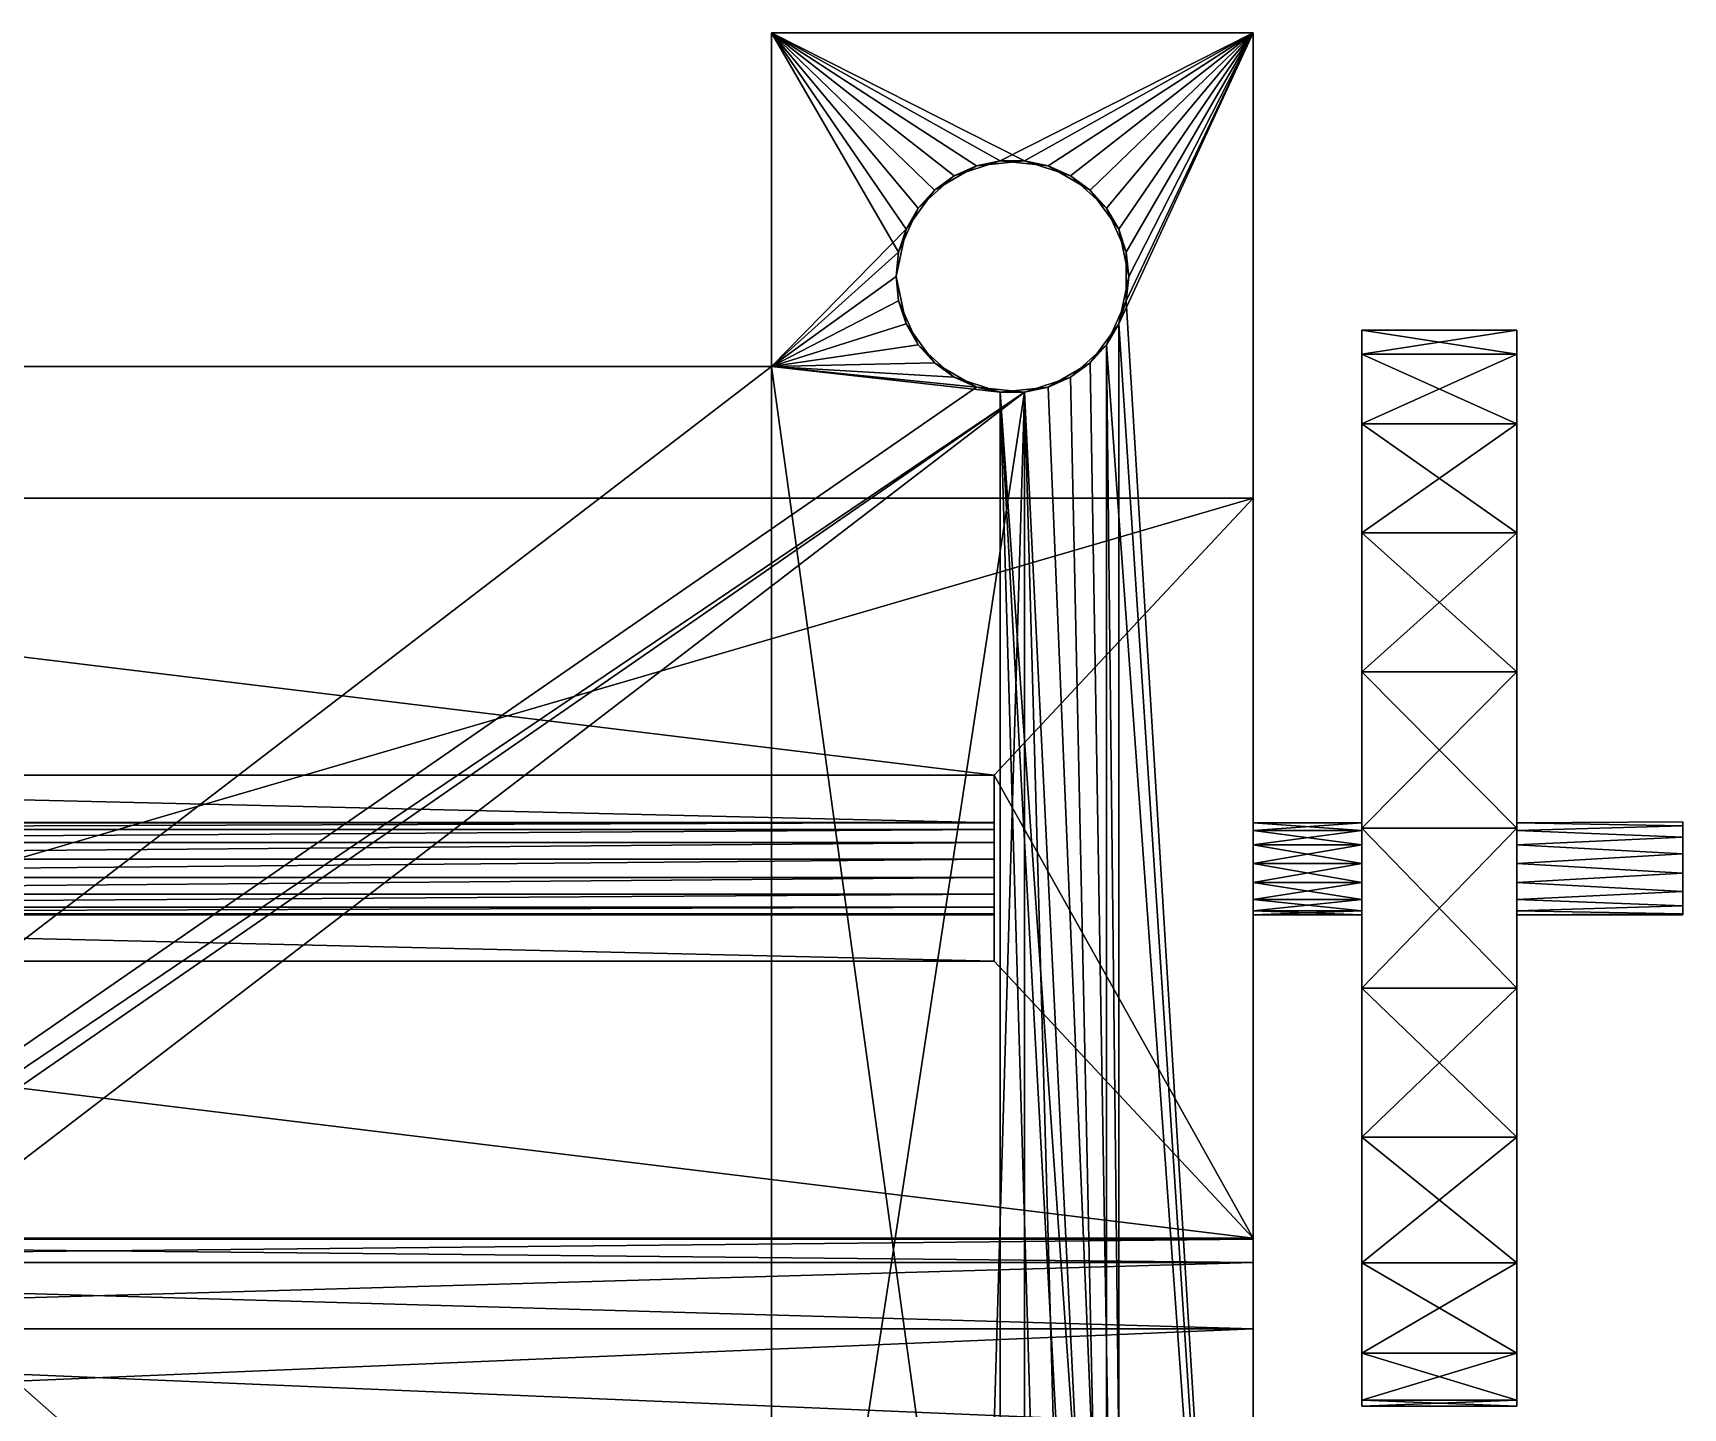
# Model space of a CAD drawing. Header units: metres. Extents: x -25 to -3.7, y -19.4 to -4.3.
# Drawn here: x -14.37 to -3.73, y -13.17 to -4.3 of the extents above; entities that cross this region are included whole.
import ezdxf

# ---------------------------------------------------------------- set-up
doc = ezdxf.new("R2010")
doc.units = ezdxf.units.M

msp = doc.modelspace()

# ---------------------------------------------------------------- linework, layer by layer
at = {"layer": 'microlinearservo', "color": 164}
for points in [[(-9.605, -6.45444, 1.58), (-8.78611, -5.71851, 1.58), (-9.605, -4.30444, 1.58)], [(-9.605, -4.30444, 1.58), (-8.78611, -5.71851, 1.58), (-8.65926, -5.43361, 1.58)], [(-8.4275, -5.22493, 1.58), (-9.605, -4.30444, 1.58), (-8.65926, -5.43361, 1.58)], [(-8.4275, -5.22493, 1.58), (-8.1309, -5.12855, 1.58), (-9.605, -4.30444, 1.58)], [(-9.605, -4.30444, 1.58), (-8.1309, -5.12855, 1.58), (-6.5, -4.30444, 1.58)], [(-9.605, -4.30444), (-8.73766, -5.56939), (-9.605, -6.45444)], [(-9.605, -4.30444), (-8.55435, -5.31709), (-8.73766, -5.56939)], [(-9.605, -4.30444), (-8.28426, -5.16115), (-8.55435, -5.31709)], [(-9.605, -4.30444), (-7.9741, -5.12855), (-8.28426, -5.16115)], [(-9.605, -4.30444), (-6.5, -4.30444), (-7.9741, -5.12855)], [(-9.605, -4.30444), (-9.605, -6.45444), (-9.605, -4.30444, 1.58)], [(-9.605, -4.30444, 1.58), (-9.605, -6.45444), (-9.605, -6.45444, 1.58)], [(-9.605, -4.30444, 1.58), (-6.5, -4.30444, 1.58), (-9.605, -4.30444)], [(-9.605, -4.30444), (-6.5, -4.30444, 1.58), (-6.5, -4.30444)], [(-6.5, -4.30444, 1.58), (-8.1309, -5.12855, 1.58), (-7.82074, -5.16115, 1.58)], [(-7.9741, -5.12855), (-6.5, -4.30444), (-7.6775, -5.22493)], [(-7.55065, -5.31709, 1.58), (-6.5, -4.30444, 1.58), (-7.82074, -5.16115, 1.58)], [(-7.6775, -5.22493), (-6.5, -4.30444), (-7.44574, -5.43361)], [(-7.55065, -5.31709, 1.58), (-7.36734, -5.56939, 1.58), (-6.5, -4.30444, 1.58)], [(-7.44574, -5.43361), (-6.5, -4.30444), (-7.31889, -5.71851)], [(-7.36734, -5.56939, 1.58), (-7.3025, -5.87444, 1.58), (-6.5, -4.30444, 1.58)], [(-7.36734, -6.1795, 1.58), (-6.5, -19.4444, 1.58), (-6.5, -4.30444, 1.58)], [(-7.3025, -5.87444, 1.58), (-7.36734, -6.1795, 1.58), (-6.5, -4.30444, 1.58)], [(-7.31889, -5.71851), (-6.5, -4.30444), (-7.31889, -6.03038)], [(-7.31889, -6.03038), (-6.5, -4.30444), (-6.5, -19.4444)], [(-6.5, -4.30444, 1.58), (-6.5, -19.4444, 1.58), (-6.5, -4.30444)], [(-6.5, -4.30444), (-6.5, -19.4444, 1.58), (-6.5, -19.4444)], [(-8.4275, -5.22493, 1.58), (-8.55435, -5.31709), (-8.28426, -5.16115)], [(-8.1309, -5.12855, 1.58), (-8.4275, -5.22493, 1.58), (-8.28426, -5.16115)], [(-8.1309, -5.12855, 1.58), (-8.28426, -5.16115), (-7.9741, -5.12855)], [(-7.82074, -5.16115, 1.58), (-8.1309, -5.12855, 1.58), (-7.9741, -5.12855)], [(-7.82074, -5.16115, 1.58), (-7.9741, -5.12855), (-7.6775, -5.22493)], [(-7.55065, -5.31709, 1.58), (-7.82074, -5.16115, 1.58), (-7.6775, -5.22493)], [(-8.73766, -5.56939), (-8.55435, -5.31709), (-8.65926, -5.43361, 1.58)], [(-8.65926, -5.43361, 1.58), (-8.55435, -5.31709), (-8.4275, -5.22493, 1.58)], [(-7.55065, -5.31709, 1.58), (-7.6775, -5.22493), (-7.44574, -5.43361)], [(-7.36734, -5.56939, 1.58), (-7.55065, -5.31709, 1.58), (-7.44574, -5.43361)], [(-8.73766, -5.56939), (-8.65926, -5.43361, 1.58), (-8.78611, -5.71851, 1.58)], [(-7.36734, -5.56939, 1.58), (-7.44574, -5.43361), (-7.31889, -5.71851)], [(-8.73766, -5.56939), (-8.8025, -5.87444), (-9.605, -6.45444)], [(-8.73766, -5.56939), (-8.78611, -5.71851, 1.58), (-8.8025, -5.87444)], [(-7.3025, -5.87444, 1.58), (-7.36734, -5.56939, 1.58), (-7.31889, -5.71851)], [(-8.8025, -5.87444, 1.58), (-8.78611, -5.71851, 1.58), (-9.605, -6.45444, 1.58)], [(-8.78611, -5.71851, 1.58), (-8.8025, -5.87444, 1.58), (-8.8025, -5.87444)], [(-7.3025, -5.87444, 1.58), (-7.31889, -5.71851), (-7.31889, -6.03038)], [(-8.8025, -5.87444, 1.58), (-9.605, -6.45444, 1.58), (-8.78611, -6.03038, 1.58)], [(-8.73766, -6.1795), (-9.605, -6.45444), (-8.8025, -5.87444)], [(-8.78611, -6.03038, 1.58), (-8.73766, -6.1795), (-8.8025, -5.87444)], [(-8.8025, -5.87444, 1.58), (-8.78611, -6.03038, 1.58), (-8.8025, -5.87444)], [(-7.36734, -6.1795, 1.58), (-7.3025, -5.87444, 1.58), (-7.31889, -6.03038)], [(-9.605, -6.45444, 1.58), (-8.65926, -6.31528, 1.58), (-8.78611, -6.03038, 1.58)], [(-8.78611, -6.03038, 1.58), (-8.65926, -6.31528, 1.58), (-8.73766, -6.1795)], [(-7.44574, -6.31528), (-7.31889, -6.03038), (-6.5, -19.4444)], [(-7.36734, -6.1795, 1.58), (-7.31889, -6.03038), (-7.44574, -6.31528)], [(-8.55435, -6.4318), (-9.605, -6.45444), (-8.73766, -6.1795)], [(-8.65926, -6.31528, 1.58), (-8.55435, -6.4318), (-8.73766, -6.1795)], [(-7.55065, -6.4318, 1.58), (-7.36734, -17.5694, 1.58), (-7.36734, -6.1795, 1.58)], [(-7.55065, -6.4318, 1.58), (-7.36734, -6.1795, 1.58), (-7.44574, -6.31528)], [(-7.36734, -17.5694, 1.58), (-6.5, -19.4444, 1.58), (-7.36734, -6.1795, 1.58)], [(-8.4275, -6.52396, 1.58), (-8.65926, -6.31528, 1.58), (-9.605, -6.45444, 1.58)], [(-8.65926, -6.31528, 1.58), (-8.4275, -6.52396, 1.58), (-8.55435, -6.4318)], [(-7.44574, -17.4336), (-7.6775, -6.52396), (-7.44574, -6.31528)], [(-7.55065, -6.4318, 1.58), (-7.44574, -6.31528), (-7.6775, -6.52396)], [(-7.44574, -6.31528), (-6.5, -19.4444), (-7.31889, -17.7185)], [(-7.44574, -17.4336), (-7.44574, -6.31528), (-7.31889, -17.7185)], [(-8.28426, -6.58774), (-23.5259, -17.1286), (-9.605, -6.45444)], [(-9.605, -6.45444), (-23.5259, -17.1286), (-21.895, -6.45444)], [(-9.605, -6.45444, 1.58), (-21.895, -6.45444, 1.58), (-9.605, -17.2944, 1.58)], [(-9.605, -17.2944, 1.58), (-21.895, -6.45444, 1.58), (-21.895, -17.2944, 1.58)], [(-9.605, -6.45444), (-21.895, -6.45444), (-9.605, -6.45444, 1.58)], [(-9.605, -6.45444, 1.58), (-21.895, -6.45444), (-21.895, -6.45444, 1.58)], [(-8.55435, -6.4318), (-8.28426, -6.58774), (-9.605, -6.45444)], [(-8.4275, -6.52396, 1.58), (-9.605, -6.45444, 1.58), (-8.1309, -6.62034, 1.58)], [(-8.1309, -17.1286, 1.58), (-9.605, -6.45444, 1.58), (-9.605, -17.2944, 1.58)], [(-8.1309, -17.1286, 1.58), (-8.1309, -6.62034, 1.58), (-9.605, -6.45444, 1.58)], [(-8.4275, -6.52396, 1.58), (-8.28426, -6.58774), (-8.55435, -6.4318)], [(-7.55065, -6.4318, 1.58), (-7.82074, -6.58774, 1.58), (-7.36734, -17.5694, 1.58)], [(-7.82074, -6.58774, 1.58), (-7.55065, -6.4318, 1.58), (-7.6775, -6.52396)], [(-8.28426, -6.58774), (-7.9741, -6.62034), (-23.5259, -17.1286)], [(-8.4275, -6.52396, 1.58), (-8.1309, -6.62034, 1.58), (-8.28426, -6.58774)], [(-8.1309, -6.62034, 1.58), (-7.9741, -6.62034), (-8.28426, -6.58774)], [(-7.36734, -17.5694, 1.58), (-7.82074, -6.58774, 1.58), (-8.1309, -6.62034, 1.58)], [(-8.1309, -6.62034, 1.58), (-7.82074, -6.58774, 1.58), (-7.9741, -6.62034)], [(-7.44574, -17.4336), (-7.9741, -6.62034), (-7.6775, -6.52396)], [(-7.82074, -6.58774, 1.58), (-7.6775, -6.52396), (-7.9741, -6.62034)], [(-7.9741, -6.62034), (-23.2157, -17.1612), (-23.5259, -17.1286)], [(-7.9741, -6.62034), (-21.895, -17.2944), (-23.2157, -17.1612)], [(-9.605, -17.2944), (-21.895, -17.2944), (-7.9741, -6.62034)], [(-8.28426, -17.1612), (-9.605, -17.2944), (-7.9741, -6.62034)], [(-8.28426, -17.1612), (-7.9741, -6.62034), (-7.9741, -17.1286)], [(-7.55065, -17.3171, 1.58), (-8.1309, -6.62034, 1.58), (-7.82074, -17.1612, 1.58)], [(-7.55065, -17.3171, 1.58), (-7.36734, -17.5694, 1.58), (-8.1309, -6.62034, 1.58)], [(-8.1309, -17.1286, 1.58), (-7.82074, -17.1612, 1.58), (-8.1309, -6.62034, 1.58)], [(-7.44574, -17.4336), (-7.6775, -17.2249), (-7.9741, -6.62034)], [(-7.9741, -6.62034), (-7.6775, -17.2249), (-7.9741, -17.1286)]]:
    msp.add_3dface(points, dxfattribs=at)
at = {"layer": 'microlinearservo', "color": 251}
for points in [[(-5.8, -6.3746, 4.38491), (-4.8, -6.3746, 4.38491), (-4.8, -6.22048, 3.36241)], [(-5.8, -6.22048, 3.36241), (-4.8, -6.22048, 3.36241), (-4.8, -6.3746, 2.33992)], [(-5.8, -6.22048, 3.36241), (-5.8, -6.3746, 4.38491), (-4.8, -6.22048, 3.36241)], [(-5.8, -6.3746, 2.33992), (-5.8, -6.22048, 3.36241), (-4.8, -6.3746, 2.33992)], [(-5.8, -6.22048, 3.36241), (-5.8, -9.396, 3.30004), (-5.8, -9.396, 3.42479)], [(-5.8, -6.22048, 3.36241), (-5.8, -6.3746, 2.33992), (-5.8, -9.396, 3.30004)], [(-5.8, -6.3746, 4.38491), (-5.8, -6.22048, 3.36241), (-5.8, -9.396, 3.42479)], [(-4.8, -9.396, 3.30004), (-4.8, -6.3746, 2.33992), (-4.8, -6.22048, 3.36241)], [(-4.8, -9.396, 3.42479), (-4.8, -6.22048, 3.36241), (-4.8, -6.3746, 4.38491)], [(-4.8, -9.396, 3.42479), (-4.8, -9.396, 3.30004), (-4.8, -6.22048, 3.36241)], [(-5.8, -6.82325, 5.31655), (-4.8, -6.82325, 5.31655), (-4.8, -6.3746, 4.38491)], [(-5.8, -6.3746, 2.33992), (-4.8, -6.3746, 2.33992), (-4.8, -6.82325, 1.40828)], [(-5.8, -6.3746, 4.38491), (-5.8, -6.82325, 5.31655), (-4.8, -6.3746, 4.38491)], [(-5.8, -6.82325, 1.40828), (-5.8, -6.3746, 2.33992), (-4.8, -6.82325, 1.40828)], [(-5.8, -6.82325, 1.40828), (-5.8, -9.44674, 3.18608), (-5.8, -6.3746, 2.33992)], [(-5.8, -6.3746, 2.33992), (-5.8, -9.44674, 3.18608), (-5.8, -9.396, 3.30004)], [(-5.8, -6.3746, 4.38491), (-5.8, -9.396, 3.42479), (-5.8, -9.44674, 3.53875)], [(-5.8, -6.82325, 5.31655), (-5.8, -6.3746, 4.38491), (-5.8, -9.44674, 3.53875)], [(-4.8, -9.44674, 3.18608), (-4.8, -6.82325, 1.40828), (-4.8, -6.3746, 2.33992)], [(-4.8, -9.44674, 3.53875), (-4.8, -6.3746, 4.38491), (-4.8, -6.82325, 5.31655)], [(-4.8, -9.44674, 3.53875), (-4.8, -9.396, 3.42479), (-4.8, -6.3746, 4.38491)], [(-4.8, -9.396, 3.30004), (-4.8, -9.44674, 3.18608), (-4.8, -6.3746, 2.33992)], [(-5.8, -7.52658, 6.07456), (-4.8, -7.52658, 6.07456), (-4.8, -6.82325, 5.31655)], [(-5.8, -6.82325, 1.40828), (-4.8, -6.82325, 1.40828), (-4.8, -7.52658, 0.65027)], [(-5.8, -6.82325, 5.31655), (-5.8, -7.52658, 6.07456), (-4.8, -6.82325, 5.31655)], [(-5.8, -7.52658, 0.65027), (-5.8, -6.82325, 1.40828), (-4.8, -7.52658, 0.65027)], [(-5.8, -7.52658, 0.65027), (-5.8, -9.53944, 3.10261), (-5.8, -6.82325, 1.40828)], [(-5.8, -9.53944, 3.10261), (-5.8, -9.44674, 3.18608), (-5.8, -6.82325, 1.40828)], [(-5.8, -6.82325, 5.31655), (-5.8, -9.44674, 3.53875), (-5.8, -9.53944, 3.62222)], [(-5.8, -7.52658, 6.07456), (-5.8, -6.82325, 5.31655), (-5.8, -9.53944, 3.62222)], [(-4.8, -9.53944, 3.10261), (-4.8, -7.52658, 0.65027), (-4.8, -6.82325, 1.40828)], [(-4.8, -9.53944, 3.62222), (-4.8, -6.82325, 5.31655), (-4.8, -7.52658, 6.07456)], [(-4.8, -9.53944, 3.62222), (-4.8, -9.44674, 3.53875), (-4.8, -6.82325, 5.31655)], [(-4.8, -9.44674, 3.18608), (-4.8, -9.53944, 3.10261), (-4.8, -6.82325, 1.40828)], [(-22.84, -7.30444, 6.08), (-6.5, -7.30444, 6.08), (-22.84, -7.30444, 1.58)], [(-22.84, -7.30444, 1.58), (-6.5, -7.30444, 6.08), (-6.5, -7.30444, 1.58)], [(-22.84, -7.30444, 6.08), (-21.17, -9.08944, 6.08), (-8.17, -9.08944, 6.08)], [(-6.5, -7.30444, 6.08), (-22.84, -7.30444, 6.08), (-8.17, -9.08944, 6.08)], [(-6.5, -12.0744, 1.58), (-22.84, -12.0744, 1.58), (-6.5, -7.30444, 1.58)], [(-6.5, -7.30444, 1.58), (-22.84, -12.0744, 1.58), (-22.84, -7.30444, 1.58)], [(-6.5, -12.0744, 6.08), (-6.5, -7.30444, 6.08), (-8.17, -9.08944, 6.08)], [(-6.5, -7.30444, 6.08), (-6.5, -9.65809, 3.66077), (-6.5, -9.53944, 3.62222)], [(-6.5, -9.44674, 3.53875), (-6.5, -7.30444, 6.08), (-6.5, -9.53944, 3.62222)], [(-6.5, -9.44674, 3.53875), (-6.5, -9.396, 3.42479), (-6.5, -7.30444, 6.08)], [(-6.5, -7.30444, 6.08), (-6.5, -9.396, 3.42479), (-6.5, -7.30444, 1.58)], [(-6.5, -7.30444, 1.58), (-6.5, -9.396, 3.42479), (-6.5, -9.396, 3.30004)], [(-6.5, -9.44674, 3.18608), (-6.5, -7.30444, 1.58), (-6.5, -9.396, 3.30004)], [(-6.5, -9.44674, 3.18608), (-6.5, -9.53944, 3.10261), (-6.5, -7.30444, 1.58)], [(-6.5, -7.30444, 1.58), (-6.5, -9.53944, 3.10261), (-6.5, -9.65809, 3.06406)], [(-6.5, -12.0744, 1.58), (-6.5, -7.30444, 1.58), (-6.5, -9.65809, 3.06406)], [(-6.5, -7.30444, 6.08), (-6.5, -12.0744, 6.08), (-6.5, -9.65809, 3.66077)], [(-5.8, -8.42209, 6.59158), (-4.8, -8.42209, 6.59158), (-4.8, -7.52658, 6.07456)], [(-5.8, -7.52658, 0.65027), (-4.8, -7.52658, 0.65027), (-4.8, -8.42209, 0.13325)], [(-5.8, -7.52658, 6.07456), (-5.8, -8.42209, 6.59158), (-4.8, -7.52658, 6.07456)], [(-5.8, -8.42209, 0.13325), (-5.8, -7.52658, 0.65027), (-4.8, -8.42209, 0.13325)], [(-5.8, -7.52658, 0.65027), (-5.8, -8.42209, 0.13325), (-5.8, -9.53944, 3.10261)], [(-5.8, -7.52658, 6.07456), (-5.8, -9.53944, 3.62222), (-5.8, -8.42209, 6.59158)], [(-4.8, -8.42209, 0.13325), (-4.8, -7.52658, 0.65027), (-4.8, -9.53944, 3.10261)], [(-4.8, -8.42209, 6.59158), (-4.8, -9.53944, 3.62222), (-4.8, -7.52658, 6.07456)], [(-5.8, -9.43021, 6.82167), (-4.8, -9.43021, 6.82167), (-4.8, -8.42209, 6.59158)], [(-5.8, -8.42209, 0.13325), (-4.8, -8.42209, 0.13325), (-4.8, -9.43021, -0.09685)], [(-5.8, -8.42209, 6.59158), (-5.8, -9.43021, 6.82167), (-4.8, -8.42209, 6.59158)], [(-5.8, -9.43021, -0.09685), (-5.8, -8.42209, 0.13325), (-4.8, -9.43021, -0.09685)], [(-5.8, -9.43021, -0.09685), (-5.8, -9.65809, 3.06406), (-5.8, -8.42209, 0.13325)], [(-5.8, -8.42209, 0.13325), (-5.8, -9.65809, 3.06406), (-5.8, -9.53944, 3.10261)], [(-5.8, -9.53944, 3.62222), (-5.8, -9.65809, 3.66077), (-5.8, -8.42209, 6.59158)], [(-5.8, -8.42209, 6.59158), (-5.8, -9.65809, 3.66077), (-5.8, -9.43021, 6.82167)], [(-4.8, -8.42209, 0.13325), (-4.8, -9.65809, 3.06406), (-4.8, -9.43021, -0.09685)], [(-4.8, -8.42209, 0.13325), (-4.8, -9.53944, 3.10261), (-4.8, -9.65809, 3.06406)], [(-4.8, -8.42209, 6.59158), (-4.8, -9.65809, 3.66077), (-4.8, -9.53944, 3.62222)], [(-4.8, -8.42209, 6.59158), (-4.8, -9.43021, 6.82167), (-4.8, -9.65809, 3.66077)], [(-21.17, -9.08944, 3.30222), (-8.17, -9.08944, 3.30222), (-21.17, -9.08944, 6.08)], [(-21.17, -9.08944, 6.08), (-8.17, -9.08944, 3.30222), (-8.17, -9.08944, 6.08)], [(-21.17, -9.39555, 3.30222), (-8.17, -9.39555, 3.30222), (-21.17, -9.08944, 3.30222)], [(-21.17, -9.08944, 3.30222), (-8.17, -9.39555, 3.30222), (-8.17, -9.08944, 3.30222)], [(-8.17, -10.2894, 6.08), (-6.5, -12.0744, 6.08), (-8.17, -9.08944, 6.08)], [(-8.17, -9.39555, 3.30222), (-8.17, -9.39495, 3.41965), (-8.17, -9.08944, 3.30222)], [(-8.17, -9.08944, 3.30222), (-8.17, -9.39495, 3.41965), (-8.17, -9.43948, 3.5283)], [(-8.17, -9.08944, 6.08), (-8.17, -9.43948, 3.5283), (-8.17, -9.5223, 3.61154)], [(-8.17, -9.63073, 3.65661), (-8.17, -9.08944, 6.08), (-8.17, -9.5223, 3.61154)], [(-8.17, -9.63073, 3.65661), (-8.17, -9.74816, 3.65661), (-8.17, -9.08944, 6.08)], [(-8.17, -9.08944, 6.08), (-8.17, -9.74816, 3.65661), (-8.17, -10.2894, 6.08)], [(-8.17, -9.08944, 6.08), (-8.17, -9.08944, 3.30222), (-8.17, -9.43948, 3.5283)], [(-21.17, -9.43948, 3.5283), (-8.17, -9.43948, 3.5283), (-8.17, -9.39495, 3.41965)], [(-21.17, -9.39495, 3.41965), (-8.17, -9.39495, 3.41965), (-8.17, -9.39555, 3.30222)], [(-21.17, -9.39555, 3.30222), (-21.17, -9.39495, 3.41965), (-8.17, -9.39555, 3.30222)], [(-21.17, -9.39495, 3.41965), (-21.17, -9.43948, 3.5283), (-8.17, -9.39495, 3.41965)], [(-21.17, -9.5223, 3.61154), (-8.17, -9.5223, 3.61154), (-8.17, -9.43948, 3.5283)], [(-21.17, -9.43948, 3.5283), (-21.17, -9.5223, 3.61154), (-8.17, -9.43948, 3.5283)], [(-5.8, -9.44674, 3.18608), (-6.5, -9.44674, 3.18608), (-6.5, -9.396, 3.30004)], [(-5.8, -9.396, 3.30004), (-6.5, -9.396, 3.30004), (-6.5, -9.396, 3.42479)], [(-5.8, -9.396, 3.42479), (-6.5, -9.396, 3.42479), (-6.5, -9.44674, 3.53875)], [(-5.8, -9.44674, 3.53875), (-5.8, -9.396, 3.42479), (-6.5, -9.44674, 3.53875)], [(-5.8, -9.396, 3.42479), (-5.8, -9.396, 3.30004), (-6.5, -9.396, 3.42479)], [(-5.8, -9.396, 3.30004), (-5.8, -9.44674, 3.18608), (-6.5, -9.396, 3.30004)], [(-5.8, -9.53944, 3.10261), (-6.5, -9.53944, 3.10261), (-6.5, -9.44674, 3.18608)], [(-5.8, -9.44674, 3.53875), (-6.5, -9.44674, 3.53875), (-6.5, -9.53944, 3.62222)], [(-5.8, -9.53944, 3.62222), (-5.8, -9.44674, 3.53875), (-6.5, -9.53944, 3.62222)], [(-5.8, -9.44674, 3.18608), (-5.8, -9.53944, 3.10261), (-6.5, -9.44674, 3.18608)], [(-5.8, -10.4614, 6.7444), (-4.8, -10.4614, 6.7444), (-4.8, -9.43021, 6.82167)], [(-5.8, -9.43021, -0.09685), (-4.8, -9.43021, -0.09685), (-4.8, -10.4614, -0.01957)], [(-5.8, -9.43021, 6.82167), (-5.8, -10.4614, 6.7444), (-4.8, -9.43021, 6.82167)], [(-5.8, -10.4614, -0.01957), (-5.8, -9.43021, -0.09685), (-4.8, -10.4614, -0.01957)], [(-5.8, -10.4614, -0.01957), (-5.8, -9.65809, 3.06406), (-5.8, -9.43021, -0.09685)], [(-5.8, -9.43021, 6.82167), (-5.8, -9.65809, 3.66077), (-5.8, -10.4614, 6.7444)], [(-4.8, -9.396, 3.42479), (-3.73, -9.41538, 3.48443), (-3.73, -9.38944, 3.36241)], [(-4.8, -9.396, 3.30004), (-3.73, -9.38944, 3.36241), (-3.73, -9.41538, 3.24039)], [(-4.8, -9.396, 3.30004), (-4.8, -9.396, 3.42479), (-3.73, -9.38944, 3.36241)], [(-4.8, -9.44674, 3.18608), (-4.8, -9.396, 3.30004), (-3.73, -9.41538, 3.24039)], [(-4.8, -9.396, 3.42479), (-4.8, -9.44674, 3.53875), (-3.73, -9.41538, 3.48443)], [(-4.8, -9.44674, 3.53875), (-3.73, -9.48871, 3.58536), (-3.73, -9.41538, 3.48443)], [(-4.8, -9.44674, 3.18608), (-3.73, -9.41538, 3.24039), (-3.73, -9.48871, 3.13947)], [(-4.8, -9.65809, 3.06406), (-4.8, -10.4614, -0.01957), (-4.8, -9.43021, -0.09685)], [(-4.8, -9.65809, 3.66077), (-4.8, -9.43021, 6.82167), (-4.8, -10.4614, 6.7444)], [(-4.8, -9.53944, 3.10261), (-4.8, -9.44674, 3.18608), (-3.73, -9.48871, 3.13947)], [(-4.8, -9.44674, 3.53875), (-4.8, -9.53944, 3.62222), (-3.73, -9.48871, 3.58536)], [(-3.73, -9.41538, 3.48443), (-3.73, -9.98289, 3.42479), (-3.73, -9.38944, 3.36241)], [(-3.73, -9.38944, 3.36241), (-3.73, -9.98289, 3.42479), (-3.73, -9.98944, 3.36241)], [(-3.73, -9.41538, 3.24039), (-3.73, -9.38944, 3.36241), (-3.73, -9.98944, 3.36241)], [(-3.73, -9.48871, 3.58536), (-3.73, -9.93215, 3.53875), (-3.73, -9.41538, 3.48443)], [(-3.73, -9.93215, 3.53875), (-3.73, -9.98289, 3.42479), (-3.73, -9.41538, 3.48443)], [(-3.73, -9.41538, 3.24039), (-3.73, -9.98944, 3.36241), (-3.73, -9.98289, 3.30004)], [(-3.73, -9.93215, 3.18608), (-3.73, -9.41538, 3.24039), (-3.73, -9.98289, 3.30004)], [(-3.73, -9.93215, 3.18608), (-3.73, -9.48871, 3.13947), (-3.73, -9.41538, 3.24039)], [(-21.17, -9.63073, 3.65661), (-8.17, -9.63073, 3.65661), (-8.17, -9.5223, 3.61154)], [(-21.17, -9.5223, 3.61154), (-21.17, -9.63073, 3.65661), (-8.17, -9.5223, 3.61154)], [(-5.8, -9.65809, 3.06406), (-6.5, -9.65809, 3.06406), (-6.5, -9.53944, 3.10261)], [(-5.8, -9.53944, 3.62222), (-6.5, -9.53944, 3.62222), (-6.5, -9.65809, 3.66077)], [(-5.8, -9.65809, 3.66077), (-5.8, -9.53944, 3.62222), (-6.5, -9.65809, 3.66077)], [(-5.8, -9.53944, 3.10261), (-5.8, -9.65809, 3.06406), (-6.5, -9.53944, 3.10261)], [(-4.8, -9.53944, 3.62222), (-3.73, -9.59674, 3.64773), (-3.73, -9.48871, 3.58536)], [(-4.8, -9.53944, 3.10261), (-3.73, -9.48871, 3.13947), (-3.73, -9.59674, 3.0771)], [(-4.8, -9.65809, 3.06406), (-4.8, -9.53944, 3.10261), (-3.73, -9.59674, 3.0771)], [(-4.8, -9.53944, 3.62222), (-4.8, -9.65809, 3.66077), (-3.73, -9.59674, 3.64773)], [(-3.73, -9.59674, 3.64773), (-3.73, -9.83944, 3.62222), (-3.73, -9.48871, 3.58536)], [(-3.73, -9.48871, 3.58536), (-3.73, -9.83944, 3.62222), (-3.73, -9.93215, 3.53875)], [(-3.73, -9.93215, 3.18608), (-3.73, -9.83944, 3.10261), (-3.73, -9.48871, 3.13947)], [(-3.73, -9.48871, 3.13947), (-3.73, -9.83944, 3.10261), (-3.73, -9.59674, 3.0771)], [(-21.17, -9.74816, 3.65661), (-8.17, -9.74816, 3.65661), (-8.17, -9.63073, 3.65661)], [(-21.17, -9.63073, 3.65661), (-21.17, -9.74816, 3.65661), (-8.17, -9.63073, 3.65661)], [(-6.5, -12.0744, 6.08), (-6.5, -9.78215, 3.64773), (-6.5, -9.65809, 3.66077)], [(-6.5, -12.0744, 1.58), (-6.5, -9.65809, 3.06406), (-6.5, -9.78215, 3.0771)], [(-5.8, -9.78215, 3.0771), (-6.5, -9.78215, 3.0771), (-6.5, -9.65809, 3.06406)], [(-5.8, -9.65809, 3.66077), (-6.5, -9.65809, 3.66077), (-6.5, -9.78215, 3.64773)], [(-5.8, -9.78215, 3.64773), (-5.8, -9.65809, 3.66077), (-6.5, -9.78215, 3.64773)], [(-5.8, -9.65809, 3.06406), (-5.8, -9.78215, 3.0771), (-6.5, -9.65809, 3.06406)], [(-5.8, -9.78215, 3.0771), (-5.8, -9.65809, 3.06406), (-5.8, -10.4614, -0.01957)], [(-5.8, -10.4614, 6.7444), (-5.8, -9.65809, 3.66077), (-5.8, -9.78215, 3.64773)], [(-4.8, -9.65809, 3.66077), (-3.73, -9.7208, 3.66077), (-3.73, -9.59674, 3.64773)], [(-4.8, -9.65809, 3.06406), (-3.73, -9.59674, 3.0771), (-3.73, -9.7208, 3.06406)], [(-4.8, -9.78215, 3.0771), (-4.8, -9.65809, 3.06406), (-3.73, -9.7208, 3.06406)], [(-4.8, -9.65809, 3.66077), (-4.8, -9.78215, 3.64773), (-3.73, -9.7208, 3.66077)], [(-4.8, -9.78215, 3.0771), (-4.8, -10.4614, -0.01957), (-4.8, -9.65809, 3.06406)], [(-4.8, -9.78215, 3.64773), (-4.8, -9.65809, 3.66077), (-4.8, -10.4614, 6.7444)], [(-3.73, -9.59674, 3.64773), (-3.73, -9.7208, 3.66077), (-3.73, -9.83944, 3.62222)], [(-3.73, -9.59674, 3.0771), (-3.73, -9.83944, 3.10261), (-3.73, -9.7208, 3.06406)], [(-21.17, -9.85659, 3.61154), (-8.17, -9.85659, 3.61154), (-8.17, -9.74816, 3.65661)], [(-21.17, -9.74816, 3.65661), (-21.17, -9.85659, 3.61154), (-8.17, -9.74816, 3.65661)], [(-8.17, -10.2894, 6.08), (-8.17, -9.74816, 3.65661), (-8.17, -9.85659, 3.61154)], [(-6.5, -9.89018, 3.13947), (-6.5, -12.0744, 1.58), (-6.5, -9.78215, 3.0771)], [(-6.5, -9.89018, 3.58536), (-6.5, -9.78215, 3.64773), (-6.5, -12.0744, 6.08)], [(-5.8, -9.89018, 3.13947), (-6.5, -9.89018, 3.13947), (-6.5, -9.78215, 3.0771)], [(-5.8, -9.78215, 3.64773), (-6.5, -9.78215, 3.64773), (-6.5, -9.89018, 3.58536)], [(-5.8, -9.89018, 3.58536), (-5.8, -9.78215, 3.64773), (-6.5, -9.89018, 3.58536)], [(-5.8, -9.78215, 3.0771), (-5.8, -9.89018, 3.13947), (-6.5, -9.78215, 3.0771)], [(-5.8, -9.78215, 3.0771), (-5.8, -11.4239, 0.35821), (-5.8, -9.89018, 3.13947)], [(-5.8, -9.78215, 3.0771), (-5.8, -10.4614, -0.01957), (-5.8, -11.4239, 0.35821)], [(-5.8, -11.4239, 6.36662), (-5.8, -9.78215, 3.64773), (-5.8, -9.89018, 3.58536)], [(-5.8, -11.4239, 6.36662), (-5.8, -10.4614, 6.7444), (-5.8, -9.78215, 3.64773)], [(-4.8, -9.78215, 3.64773), (-3.73, -9.83944, 3.62222), (-3.73, -9.7208, 3.66077)], [(-4.8, -9.78215, 3.0771), (-3.73, -9.7208, 3.06406), (-3.73, -9.83944, 3.10261)], [(-4.8, -9.89018, 3.13947), (-4.8, -9.78215, 3.0771), (-3.73, -9.83944, 3.10261)], [(-4.8, -9.78215, 3.64773), (-4.8, -9.89018, 3.58536), (-3.73, -9.83944, 3.62222)], [(-4.8, -11.4239, 0.35821), (-4.8, -9.78215, 3.0771), (-4.8, -9.89018, 3.13947)], [(-4.8, -11.4239, 0.35821), (-4.8, -10.4614, -0.01957), (-4.8, -9.78215, 3.0771)], [(-4.8, -9.78215, 3.64773), (-4.8, -10.4614, 6.7444), (-4.8, -11.4239, 6.36662)], [(-4.8, -9.89018, 3.58536), (-4.8, -9.78215, 3.64773), (-4.8, -11.4239, 6.36662)], [(-8.17, -9.93941, 3.5283), (-8.17, -9.85659, 3.61154), (-21.17, -9.93941, 3.5283)], [(-21.17, -9.93941, 3.5283), (-8.17, -9.85659, 3.61154), (-21.17, -9.85659, 3.61154)], [(-8.17, -9.93941, 3.5283), (-8.17, -10.2894, 6.08), (-8.17, -9.85659, 3.61154)], [(-6.5, -9.89018, 3.13947), (-6.5, -9.96351, 3.24039), (-6.5, -12.0744, 1.58)], [(-6.5, -9.89018, 3.58536), (-6.5, -12.0744, 6.08), (-6.5, -9.96351, 3.48443)], [(-6.5, -9.96351, 3.24039), (-6.5, -9.89018, 3.13947), (-5.8, -9.96351, 3.24039)], [(-5.8, -9.96351, 3.24039), (-6.5, -9.89018, 3.13947), (-5.8, -9.89018, 3.13947)], [(-5.8, -9.89018, 3.58536), (-6.5, -9.89018, 3.58536), (-6.5, -9.96351, 3.48443)], [(-5.8, -9.96351, 3.48443), (-5.8, -9.89018, 3.58536), (-6.5, -9.96351, 3.48443)], [(-5.8, -11.4239, 0.35821), (-5.8, -12.2324, 1.00292), (-5.8, -9.89018, 3.13947)], [(-5.8, -9.89018, 3.13947), (-5.8, -12.8149, 1.85729), (-5.8, -9.96351, 3.24039)], [(-5.8, -9.89018, 3.13947), (-5.8, -12.2324, 1.00292), (-5.8, -12.8149, 1.85729)], [(-5.8, -12.2324, 5.72191), (-5.8, -9.89018, 3.58536), (-5.8, -12.8149, 4.86754)], [(-5.8, -12.2324, 5.72191), (-5.8, -11.4239, 6.36662), (-5.8, -9.89018, 3.58536)], [(-5.8, -9.89018, 3.58536), (-5.8, -9.96351, 3.48443), (-5.8, -12.8149, 4.86754)], [(-4.8, -9.89018, 3.58536), (-3.73, -9.93215, 3.53875), (-3.73, -9.83944, 3.62222)], [(-4.8, -9.89018, 3.13947), (-3.73, -9.83944, 3.10261), (-3.73, -9.93215, 3.18608)], [(-4.8, -9.96351, 3.24039), (-4.8, -9.89018, 3.13947), (-3.73, -9.93215, 3.18608)], [(-4.8, -9.89018, 3.58536), (-4.8, -9.96351, 3.48443), (-3.73, -9.93215, 3.53875)], [(-4.8, -9.96351, 3.24039), (-4.8, -12.8149, 1.85729), (-4.8, -9.89018, 3.13947)], [(-4.8, -9.89018, 3.13947), (-4.8, -12.8149, 1.85729), (-4.8, -12.2324, 1.00292)], [(-4.8, -11.4239, 0.35821), (-4.8, -9.89018, 3.13947), (-4.8, -12.2324, 1.00292)], [(-4.8, -9.89018, 3.58536), (-4.8, -11.4239, 6.36662), (-4.8, -12.2324, 5.72191)], [(-4.8, -12.8149, 4.86754), (-4.8, -9.89018, 3.58536), (-4.8, -12.2324, 5.72191)], [(-4.8, -12.8149, 4.86754), (-4.8, -9.96351, 3.48443), (-4.8, -9.89018, 3.58536)], [(-8.17, -9.93941, 3.5283), (-21.17, -9.98393, 3.41965), (-8.17, -9.98393, 3.41965)], [(-8.17, -9.93941, 3.5283), (-21.17, -9.93941, 3.5283), (-21.17, -9.98393, 3.41965)], [(-21.17, -9.98334, 3.30222), (-8.17, -9.98334, 3.30222), (-21.17, -9.98944, 3.36241)], [(-21.17, -9.98944, 3.36241), (-8.17, -9.98334, 3.30222), (-8.17, -9.98944, 3.36241)], [(-8.17, -9.98334, 3.30222), (-21.17, -9.98334, 3.30222), (-8.17, -10.2894, 3.30222)], [(-8.17, -10.2894, 3.30222), (-21.17, -9.98334, 3.30222), (-21.17, -10.2894, 3.30222)], [(-21.17, -9.98393, 3.41965), (-8.17, -9.98944, 3.36241), (-8.17, -9.98393, 3.41965)], [(-21.17, -9.98393, 3.41965), (-21.17, -9.98944, 3.36241), (-8.17, -9.98944, 3.36241)], [(-8.17, -9.93941, 3.5283), (-8.17, -10.2894, 3.30222), (-8.17, -10.2894, 6.08)], [(-8.17, -9.93941, 3.5283), (-8.17, -9.98393, 3.41965), (-8.17, -10.2894, 3.30222)], [(-8.17, -9.98334, 3.30222), (-8.17, -10.2894, 3.30222), (-8.17, -9.98944, 3.36241)], [(-8.17, -10.2894, 3.30222), (-8.17, -9.98393, 3.41965), (-8.17, -9.98944, 3.36241)], [(-6.5, -9.96351, 3.24039), (-6.5, -9.98944, 3.36241), (-6.5, -12.0744, 1.58)], [(-6.5, -12.0744, 6.08), (-6.5, -12.0744, 1.58), (-6.5, -9.96351, 3.48443)], [(-6.5, -9.96351, 3.48443), (-6.5, -12.0744, 1.58), (-6.5, -9.98944, 3.36241)], [(-6.5, -9.96351, 3.24039), (-5.8, -9.98944, 3.36241), (-6.5, -9.98944, 3.36241)], [(-6.5, -9.96351, 3.24039), (-5.8, -9.96351, 3.24039), (-5.8, -9.98944, 3.36241)], [(-5.8, -9.96351, 3.48443), (-6.5, -9.96351, 3.48443), (-6.5, -9.98944, 3.36241)], [(-5.8, -9.98944, 3.36241), (-5.8, -9.96351, 3.48443), (-6.5, -9.98944, 3.36241)], [(-5.8, -12.8149, 4.86754), (-5.8, -9.96351, 3.48443), (-5.8, -13.1197, 3.87944)], [(-5.8, -13.1197, 3.87944), (-5.8, -9.96351, 3.48443), (-5.8, -13.1584, 3.36241)], [(-5.8, -13.1584, 3.36241), (-5.8, -9.96351, 3.48443), (-5.8, -9.98944, 3.36241)], [(-5.8, -13.1197, 2.84539), (-5.8, -9.98944, 3.36241), (-5.8, -9.96351, 3.24039)], [(-5.8, -12.8149, 1.85729), (-5.8, -13.1197, 2.84539), (-5.8, -9.96351, 3.24039)], [(-5.8, -13.1197, 2.84539), (-5.8, -13.1584, 3.36241), (-5.8, -9.98944, 3.36241)], [(-4.8, -9.96351, 3.48443), (-3.73, -9.98289, 3.42479), (-3.73, -9.93215, 3.53875)], [(-4.8, -9.96351, 3.24039), (-3.73, -9.93215, 3.18608), (-3.73, -9.98289, 3.30004)], [(-4.8, -9.98944, 3.36241), (-3.73, -9.98289, 3.42479), (-4.8, -9.96351, 3.48443)], [(-4.8, -9.98944, 3.36241), (-4.8, -9.96351, 3.24039), (-3.73, -9.98289, 3.30004)], [(-4.8, -9.96351, 3.24039), (-4.8, -9.98944, 3.36241), (-4.8, -13.1584, 3.36241)], [(-4.8, -13.1197, 2.84539), (-4.8, -9.96351, 3.24039), (-4.8, -13.1584, 3.36241)], [(-4.8, -13.1197, 2.84539), (-4.8, -12.8149, 1.85729), (-4.8, -9.96351, 3.24039)], [(-4.8, -12.8149, 4.86754), (-4.8, -13.1197, 3.87944), (-4.8, -9.96351, 3.48443)], [(-4.8, -9.96351, 3.48443), (-4.8, -13.1197, 3.87944), (-4.8, -13.1584, 3.36241)], [(-4.8, -9.98944, 3.36241), (-4.8, -9.96351, 3.48443), (-4.8, -13.1584, 3.36241)], [(-3.73, -9.98944, 3.36241), (-4.8, -9.98944, 3.36241), (-3.73, -9.98289, 3.30004)], [(-3.73, -9.98944, 3.36241), (-3.73, -9.98289, 3.42479), (-4.8, -9.98944, 3.36241)], [(-6.5, -12.0744, 6.08), (-21.17, -10.2894, 6.08), (-22.84, -12.0744, 6.08)], [(-8.17, -10.2894, 6.08), (-21.17, -10.2894, 6.08), (-6.5, -12.0744, 6.08)], [(-8.17, -10.2894, 3.30222), (-21.17, -10.2894, 3.30222), (-8.17, -10.2894, 6.08)], [(-8.17, -10.2894, 6.08), (-21.17, -10.2894, 3.30222), (-21.17, -10.2894, 6.08)], [(-5.8, -11.4239, 6.36662), (-4.8, -11.4239, 6.36662), (-4.8, -10.4614, 6.7444)], [(-5.8, -10.4614, -0.01957), (-4.8, -10.4614, -0.01957), (-4.8, -11.4239, 0.35821)], [(-5.8, -10.4614, 6.7444), (-5.8, -11.4239, 6.36662), (-4.8, -10.4614, 6.7444)], [(-5.8, -11.4239, 0.35821), (-5.8, -10.4614, -0.01957), (-4.8, -11.4239, 0.35821)], [(-5.8, -12.2324, 5.72191), (-4.8, -12.2324, 5.72191), (-4.8, -11.4239, 6.36662)], [(-5.8, -11.4239, 0.35821), (-4.8, -11.4239, 0.35821), (-4.8, -12.2324, 1.00292)], [(-5.8, -11.4239, 6.36662), (-5.8, -12.2324, 5.72191), (-4.8, -11.4239, 6.36662)], [(-5.8, -12.2324, 1.00292), (-5.8, -11.4239, 0.35821), (-4.8, -12.2324, 1.00292)], [(-6.5, -12.0744, 6.08), (-22.84, -12.0744, 6.08), (-6.5, -12.0744, 1.58)], [(-6.5, -12.0744, 1.58), (-22.84, -12.0744, 6.08), (-22.84, -12.0744, 1.58)], [(-21.3815, -12.2313, 4.0742), (-6.5, -12.2313, 4.0742), (-6.5, -12.08, 3.36241)], [(-21.3815, -12.08, 3.36241), (-6.5, -12.08, 3.36241), (-6.5, -12.2313, 2.65062)], [(-21.3815, -12.08, 3.36241), (-21.3815, -12.2313, 4.0742), (-6.5, -12.08, 3.36241)], [(-21.3815, -12.2313, 2.65062), (-21.3815, -12.08, 3.36241), (-6.5, -12.2313, 2.65062)], [(-6.5, -12.08, 3.36241), (-6.5, -13.5366, 3.42479), (-6.5, -13.5366, 3.30004)], [(-6.5, -12.08, 3.36241), (-6.5, -12.2313, 4.0742), (-6.5, -13.5366, 3.42479)], [(-6.5, -12.2313, 2.65062), (-6.5, -12.08, 3.36241), (-6.5, -13.5366, 3.30004)], [(-21.3815, -12.659, 4.66292), (-6.5, -12.659, 4.66292), (-6.5, -12.2313, 4.0742)], [(-21.3815, -12.2313, 2.65062), (-6.5, -12.2313, 2.65062), (-6.5, -12.659, 2.06191)], [(-21.3815, -12.2313, 4.0742), (-21.3815, -12.659, 4.66292), (-6.5, -12.2313, 4.0742)], [(-21.3815, -12.659, 2.06191), (-21.3815, -12.2313, 2.65062), (-6.5, -12.659, 2.06191)], [(-6.5, -12.2313, 4.0742), (-6.5, -13.5873, 3.53875), (-6.5, -13.5366, 3.42479)], [(-6.5, -12.2313, 2.65062), (-6.5, -13.5366, 3.30004), (-6.5, -13.5873, 3.18608)], [(-6.5, -12.2313, 4.0742), (-6.5, -12.659, 4.66292), (-6.5, -13.5873, 3.53875)], [(-6.5, -12.659, 2.06191), (-6.5, -12.2313, 2.65062), (-6.5, -13.5873, 3.18608)], [(-5.8, -12.8149, 4.86754), (-4.8, -12.8149, 4.86754), (-4.8, -12.2324, 5.72191)], [(-5.8, -12.2324, 1.00292), (-4.8, -12.2324, 1.00292), (-4.8, -12.8149, 1.85729)], [(-5.8, -12.2324, 5.72191), (-5.8, -12.8149, 4.86754), (-4.8, -12.2324, 5.72191)], [(-5.8, -12.8149, 1.85729), (-5.8, -12.2324, 1.00292), (-4.8, -12.8149, 1.85729)], [(-21.3815, -13.2892, 5.02676), (-6.5, -13.2892, 5.02676), (-6.5, -12.659, 4.66292)], [(-21.3815, -12.659, 2.06191), (-6.5, -12.659, 2.06191), (-6.5, -13.2892, 1.69806)], [(-21.3815, -12.659, 4.66292), (-21.3815, -13.2892, 5.02676), (-6.5, -12.659, 4.66292)], [(-21.3815, -13.2892, 1.69806), (-21.3815, -12.659, 2.06191), (-6.5, -13.2892, 1.69806)], [(-6.5, -12.659, 4.66292), (-6.5, -13.68, 3.62222), (-6.5, -13.5873, 3.53875)], [(-6.5, -12.659, 2.06191), (-6.5, -13.5873, 3.18608), (-6.5, -13.68, 3.10261)], [(-6.5, -12.659, 4.66292), (-6.5, -13.2892, 5.02676), (-6.5, -13.68, 3.62222)], [(-6.5, -13.2892, 1.69806), (-6.5, -12.659, 2.06191), (-6.5, -13.68, 3.10261)], [(-5.8, -13.1197, 3.87944), (-4.8, -13.1197, 3.87944), (-4.8, -12.8149, 4.86754)], [(-5.8, -12.8149, 1.85729), (-4.8, -12.8149, 1.85729), (-4.8, -13.1197, 2.84539)], [(-5.8, -13.1197, 2.84539), (-5.8, -12.8149, 1.85729), (-4.8, -13.1197, 2.84539)], [(-5.8, -12.8149, 4.86754), (-5.8, -13.1197, 3.87944), (-4.8, -12.8149, 4.86754)], [(-5.8, -13.1584, 3.36241), (-5.8, -13.1197, 2.84539), (-4.8, -13.1197, 2.84539)], [(-4.8, -13.1584, 3.36241), (-5.8, -13.1584, 3.36241), (-4.8, -13.1197, 2.84539)], [(-4.8, -13.1584, 3.36241), (-5.8, -13.1197, 3.87944), (-5.8, -13.1584, 3.36241)], [(-4.8, -13.1584, 3.36241), (-4.8, -13.1197, 3.87944), (-5.8, -13.1197, 3.87944)]]:
    msp.add_3dface(points, dxfattribs=at)

doc.saveas('drawing.dxf')
